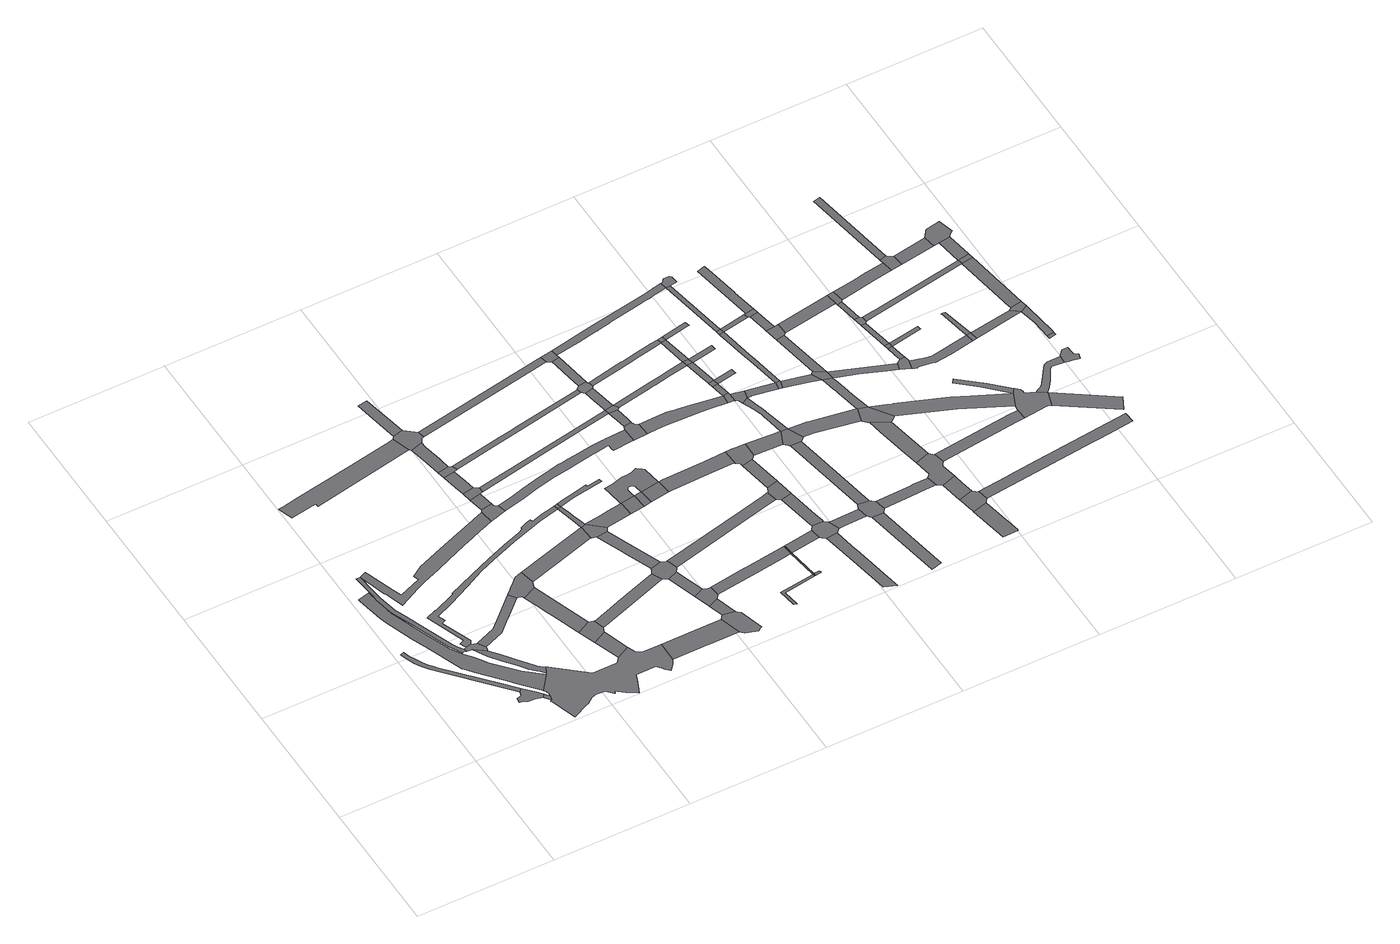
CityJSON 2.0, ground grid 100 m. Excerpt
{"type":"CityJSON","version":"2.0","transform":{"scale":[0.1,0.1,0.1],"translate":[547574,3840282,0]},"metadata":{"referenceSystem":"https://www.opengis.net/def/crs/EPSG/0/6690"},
"CityObjects":{
"road1":{"type":"Road","attributes":{"RoadStructureAttribute.sectionType":"1"},"geometry":[{"type":"MultiSurface","lod":"1","boundaries":[[[0,1,2,3,4,5,6,7,8,9,10,11,12,13,14,15,16,17,18,19,20,21,22,23,24]]]}]},
"road2":{"type":"Road","geometry":[{"type":"MultiSurface","lod":"1","boundaries":[[[25,26,27,28,29,30,31,32,33,34,35,36,37,38,39,40,41,42,43,44,45,46,47,48]]]}]},
"road3":{"type":"Road","geometry":[{"type":"MultiSurface","lod":"1","boundaries":[[[49,24,23,50,51,52,53,54,55,56,57,58,59,60]]]}]},
"road4":{"type":"Road","attributes":{"function":"3","RoadStructureAttribute.sectionType":"1"},"geometry":[{"type":"MultiSurface","lod":"1","boundaries":[[[61,62,63,64,65,66,67,68,69,70,71,72,73,74,75,76,77,78,79,80,81,82,83,84,85,86,87,88,89,90,91,92,27]]]}]},
"road5":{"type":"Road","geometry":[{"type":"MultiSurface","lod":"1","boundaries":[[[93,94,95,38,37,96,97,98,99,100,101,102]]]}]},
"road6":{"type":"Road","geometry":[{"type":"MultiSurface","lod":"1","boundaries":[[[60,59,103,104]]]}]},
"road7":{"type":"Road","attributes":{"RoadStructureAttribute.sectionType":"1"},"geometry":[{"type":"MultiSurface","lod":"1","boundaries":[[[97,105,106,107,108,109,110,111,112,113,114,115,116,117,118,119,120,121,98]]]}]},
"road8":{"type":"Road","attributes":{"RoadStructureAttribute.sectionType":"1"},"geometry":[{"type":"MultiSurface","lod":"1","boundaries":[[[122,123,124,125,102,101,126,127,128,129]]]}]},
"road9":{"type":"Road","attributes":{"RoadStructureAttribute.sectionType":"1"},"geometry":[{"type":"MultiSurface","lod":"1","boundaries":[[[130,131,132,133,134,135,136,137,138,139,140,48,141,142,143,144,145,146,147,148,149,150,151,152,153,154,155]]]}]},
"road10":{"type":"Road","geometry":[{"type":"MultiSurface","lod":"1","boundaries":[[[156,157,158,159,160,161,115,114,162,80,79,163,164,165,166,104,103,167,168,169,170,171,172,173,174,175,176,177,178,179,180,181,182,183,184,185,186,187,188,189,190,191,192,193,194,195,196,197,198,199,200,201,202]]]}]},
"road11":{"type":"Road","attributes":{"RoadStructureAttribute.sectionType":"1"},"geometry":[{"type":"MultiSurface","lod":"1","boundaries":[[[203,204,205,206,207,208,209,210,211,212,213,214,215]]]}]},
"road12":{"type":"Road","attributes":{"RoadStructureAttribute.sectionType":"1"},"geometry":[{"type":"MultiSurface","lod":"1","boundaries":[[[216,217,218,219,220,221,222,223,224,225,226,227,228,229,230,231,232,233,234,235,236,237,238,95,94,239,240,241,242,243,244,245,246,247,248,249,250,251]]]}]},
"road13":{"type":"Road","geometry":[{"type":"MultiSurface","lod":"1","boundaries":[[[252,253,254,255,256,257,258,259,122,129,260,261,262,263,264,265,266,267]]]}]},
"road14":{"type":"Road","attributes":{"RoadStructureAttribute.sectionType":"1"},"geometry":[{"type":"MultiSurface","lod":"1","boundaries":[[[264,263,268,269,270,271,272,273,274,275]]]}]},
"road15":{"type":"Road","geometry":[{"type":"MultiSurface","lod":"1","boundaries":[[[276,277,275,274,278,279,280,281,282]]]}]},
"road16":{"type":"Road","attributes":{"RoadStructureAttribute.sectionType":"1"},"geometry":[{"type":"MultiSurface","lod":"1","boundaries":[[[279,278,202,201]]]}]},
"road17":{"type":"Road","attributes":{"RoadStructureAttribute.sectionType":"1"},"geometry":[{"type":"MultiSurface","lod":"1","boundaries":[[[283,284,285,286,252,267,287,288]]]}]},
"road18":{"type":"Road","geometry":[{"type":"MultiSurface","lod":"1","boundaries":[[[289,290,291,130,155,292,293,294,295]]]}]},
"road19":{"type":"Road","attributes":{"RoadStructureAttribute.sectionType":"1"},"geometry":[{"type":"MultiSurface","lod":"1","boundaries":[[[296,297,298,291,290]]]}]},
"road20":{"type":"Road","geometry":[{"type":"MultiSurface","lod":"1","boundaries":[[[299,300,298,297,301,302,303]]]}]},
"road21":{"type":"Road","attributes":{"RoadStructureAttribute.sectionType":"1"},"geometry":[{"type":"MultiSurface","lod":"1","boundaries":[[[304,305,306,307,282,281,308,309,310,311,312]]]}]},
"road22":{"type":"Road","attributes":{"RoadStructureAttribute.sectionType":"1"},"geometry":[{"type":"MultiSurface","lod":"1","boundaries":[[[313,314,315,316,300,299]]]}]},
"road23":{"type":"Road","geometry":[{"type":"MultiSurface","lod":"1","boundaries":[[[317,318,315,314,319,320]]]}]},
"road24":{"type":"Road","attributes":{"RoadStructureAttribute.sectionType":"1"},"geometry":[{"type":"MultiSurface","lod":"1","boundaries":[[[321,322,323,324,325,326,318,317]]]}]},
"road25":{"type":"Road","geometry":[{"type":"MultiSurface","lod":"1","boundaries":[[[327,328,329,203,215,325,324,330,331,332]]]}]},
"road26":{"type":"Road","attributes":{"RoadStructureAttribute.sectionType":"1"},"geometry":[{"type":"MultiSurface","lod":"1","boundaries":[[[333,334,335,328,327]]]}]},
"road27":{"type":"Road","geometry":[{"type":"MultiSurface","lod":"1","boundaries":[[[336,337,197,196,338,339,340,341]]]}]},
"road28":{"type":"Road","attributes":{"RoadStructureAttribute.sectionType":"6"},"geometry":[{"type":"MultiSurface","lod":"1","boundaries":[[[342,343,344,345,346,347,251,348,283]]]}]},
"road29":{"type":"Road","geometry":[{"type":"MultiSurface","lod":"1","boundaries":[[[349,216,251,347]]]}]},
"road30":{"type":"Road","geometry":[{"type":"MultiSurface","lod":"1","boundaries":[[[283,288,350,351,352,353,354,342]]]}]},
"road31":{"type":"Road","attributes":{"RoadStructureAttribute.sectionType":"1"},"geometry":[{"type":"MultiSurface","lod":"1","boundaries":[[[355,352,351,356,357,358,359,360]]]}]},
"road32":{"type":"Road","geometry":[{"type":"MultiSurface","lod":"1","boundaries":[[[361,362,360,359,363,304,312,364,365,366,367,368,369]]]}]},
"road33":{"type":"Road","geometry":[{"type":"MultiSurface","lod":"1","boundaries":[[[370,371,341,340,372,373,374,375,376,377,378]]]}]},
"road34":{"type":"Road","attributes":{"RoadStructureAttribute.sectionType":"1"},"geometry":[{"type":"MultiSurface","lod":"1","boundaries":[[[366,365,379,380,381,382]]]}]},
"road35":{"type":"Road","attributes":{"RoadStructureAttribute.sectionType":"1"},"geometry":[{"type":"MultiSurface","lod":"1","boundaries":[[[383,384,370,378]]]}]},
"road36":{"type":"Road","geometry":[{"type":"MultiSurface","lod":"1","boundaries":[[[385,382,381,384,383,386,387]]]}]},
"road37":{"type":"Road","attributes":{"RoadStructureAttribute.sectionType":"1"},"geometry":[{"type":"MultiSurface","lod":"1","boundaries":[[[388,389,390,391,342,354,392]]]}]},
"road38":{"type":"Road","attributes":{"RoadStructureAttribute.sectionType":"1"},"geometry":[{"type":"MultiSurface","lod":"1","boundaries":[[[393,394,395,396,397,398,399,400,349,347]]]}]},
"road39":{"type":"Road","attributes":{"RoadStructureAttribute.sectionType":"1"},"geometry":[{"type":"MultiSurface","lod":"1","boundaries":[[[401,402,403,404,405,406,407,408,409,410,411,412,413,414,415,295,294,416,417,418,419,420,421,422,423,424,425,426,427,428,429,430,431,432,433]]]}]},
"road40":{"type":"Road","attributes":{"RoadStructureAttribute.sectionType":"1"},"geometry":[{"type":"MultiSurface","lod":"1","boundaries":[[[434,435,436,303,302,437,438,439]]]}]},
"road41":{"type":"Road","attributes":{"RoadStructureAttribute.sectionType":"1"},"geometry":[{"type":"MultiSurface","lod":"1","boundaries":[[[440,441,442,443,444,445,320,319,446,447,448,449,450,451]]]}]},
"road42":{"type":"Road","geometry":[{"type":"MultiSurface","lod":"1","boundaries":[[[452,388,392,453]]]}]},
"road43":{"type":"Road","attributes":{"RoadStructureAttribute.sectionType":"1"},"geometry":[{"type":"MultiSurface","lod":"1","boundaries":[[[454,455,332,331,456,457]]]}]},
"road44":{"type":"Road","attributes":{"RoadStructureAttribute.sectionType":"1"},"geometry":[{"type":"MultiSurface","lod":"1","boundaries":[[[458,459,460,452,453,461]]]}]},
"road45":{"type":"Road","attributes":{"RoadStructureAttribute.sectionType":"1"},"geometry":[{"type":"MultiSurface","lod":"1","boundaries":[[[462,463,464,465,387,386,466,467,468,469]]]}]},
"road46":{"type":"Road","attributes":{"RoadStructureAttribute.sectionType":"1"},"geometry":[{"type":"MultiSurface","lod":"1","boundaries":[[[470,471,472,473,474,475,476,477,478,479,480,481,482,388,452,483,484,485,486,487,488,489,490,491,492,493,494,495,458,496]]]}]},
"road47":{"type":"Road","geometry":[{"type":"MultiSurface","lod":"1","boundaries":[[[496,458,461,497,498]]]}]},
"road48":{"type":"Road","attributes":{"RoadStructureAttribute.sectionType":"1"},"geometry":[{"type":"MultiSurface","lod":"1","boundaries":[[[499,500,501,502,503,504,505,506,507]]]}]},
"road49":{"type":"Road","attributes":{"RoadStructureAttribute.sectionType":"1"},"geometry":[{"type":"MultiSurface","lod":"1","boundaries":[[[508,509,510,511,512,369,368,513,514,515,516]]]}]},
"road50":{"type":"Road","attributes":{"RoadStructureAttribute.sectionType":"1"},"geometry":[{"type":"MultiSurface","lod":"1","boundaries":[[[517,499,507,518]]]}]},
"road51":{"type":"Road","attributes":{"RoadStructureAttribute.sectionType":"1"},"geometry":[{"type":"MultiSurface","lod":"1","boundaries":[[[519,469,499,517]]]}]},
"road52":{"type":"Road","geometry":[{"type":"MultiSurface","lod":"1","boundaries":[[[520,521,522,523,517,518]]]}]},
"road53":{"type":"Road","geometry":[{"type":"MultiSurface","lod":"1","boundaries":[[[524,462,469,519]]]}]},
"road54":{"type":"Road","geometry":[{"type":"MultiSurface","lod":"1","boundaries":[[[525,526,527,528,529,530,531,401,433,532,533,534,535]]]}]},
"road55":{"type":"Road","attributes":{"RoadStructureAttribute.sectionType":"1"},"geometry":[{"type":"MultiSurface","lod":"1","boundaries":[[[536,537,538,498,497,539,540,541,542]]]}]},
"road56":{"type":"Road","attributes":{"RoadStructureAttribute.sectionType":"1"},"geometry":[{"type":"MultiSurface","lod":"1","boundaries":[[[439,543,544,529,528,545,546]]]}]},
"road57":{"type":"Road","attributes":{"RoadStructureAttribute.sectionType":"1"},"geometry":[{"type":"MultiSurface","lod":"1","boundaries":[[[547,524,519,548]]]}]},
"road58":{"type":"Road","geometry":[{"type":"MultiSurface","lod":"1","boundaries":[[[549,434,439,546,550,551,552]]]}]},
"road59":{"type":"Road","attributes":{"RoadStructureAttribute.sectionType":"1"},"geometry":[{"type":"MultiSurface","lod":"1","boundaries":[[[553,554,555,556,557,558,434,549]]]}]},
"road60":{"type":"Road","geometry":[{"type":"MultiSurface","lod":"1","boundaries":[[[559,560,561,562,563,440,451,564,556,555,565,566,567,568]]]}]},
"road61":{"type":"Road","attributes":{"RoadStructureAttribute.sectionType":"1"},"geometry":[{"type":"MultiSurface","lod":"1","boundaries":[[[569,570,571,572,573,561,560]]]}]},
"road62":{"type":"Road","geometry":[{"type":"MultiSurface","lod":"1","boundaries":[[[574,454,457,570,569,575]]]}]},
"road63":{"type":"Road","attributes":{"RoadStructureAttribute.sectionType":"1"},"geometry":[{"type":"MultiSurface","lod":"1","boundaries":[[[576,577,578,579,580,581,582,583]]]}]},
"road64":{"type":"Road","geometry":[{"type":"MultiSurface","lod":"1","boundaries":[[[584,585,586,547,548,587,580,579,588,589,590,591]]]}]},
"road65":{"type":"Road","attributes":{"RoadStructureAttribute.sectionType":"1"},"geometry":[{"type":"MultiSurface","lod":"1","boundaries":[[[592,593,594,595,596,597,598,599,584,591]]]}]},
"road66":{"type":"Road","geometry":[{"type":"MultiSurface","lod":"1","boundaries":[[[600,601,602,508,516,597,596]]]}]},
"road67":{"type":"Road","attributes":{"RoadStructureAttribute.sectionType":"1"},"geometry":[{"type":"MultiSurface","lod":"1","boundaries":[[[603,604,601,600]]]}]},
"road68":{"type":"Road","geometry":[{"type":"MultiSurface","lod":"1","boundaries":[[[605,606,536,542,607,608,604,603,609,610,611,612]]]}]},
"road69":{"type":"Road","attributes":{"RoadStructureAttribute.sectionType":"1"},"geometry":[{"type":"MultiSurface","lod":"1","boundaries":[[[613,614,615,616,617,618,619,620,621,535,534,622,623,624,625,626,627,628,629,630,631,632]]]}]},
"road70":{"type":"Road","attributes":{"RoadStructureAttribute.sectionType":"1"},"geometry":[{"type":"MultiSurface","lod":"1","boundaries":[[[633,634,635,636,637,638,639,549,552,640,641,642,643,644,645,646,647]]]}]},
"road71":{"type":"Road","attributes":{"RoadStructureAttribute.sectionType":"1"},"geometry":[{"type":"MultiSurface","lod":"1","boundaries":[[[648,649,650,651,590,589,652,653,654]]]}]},
"road72":{"type":"Road","attributes":{"RoadStructureAttribute.sectionType":"1"},"geometry":[{"type":"MultiSurface","lod":"1","boundaries":[[[655,656,657,658,659,660,661,568,567,662,663,664,665,666,667,668]]]}]},
"road73":{"type":"Road","attributes":{"RoadStructureAttribute.sectionType":"1"},"geometry":[{"type":"MultiSurface","lod":"1","boundaries":[[[669,670,671,672]]]}]},
"road74":{"type":"Road","attributes":{"RoadStructureAttribute.sectionType":"1"},"geometry":[{"type":"MultiSurface","lod":"1","boundaries":[[[673,674,612,611,675,676]]]}]},
"road75":{"type":"Road","geometry":[{"type":"MultiSurface","lod":"1","boundaries":[[[677,678,648,654,679,669,672,680,681,682,683]]]}]},
"road76":{"type":"Road","attributes":{"RoadStructureAttribute.sectionType":"1"},"geometry":[{"type":"MultiSurface","lod":"1","boundaries":[[[684,685,686,687,688,677,683]]]}]},
"road77":{"type":"Road","attributes":{"RoadStructureAttribute.sectionType":"1"},"geometry":[{"type":"MultiSurface","lod":"1","boundaries":[[[689,690,691,692,693,694,574,575,695,696,697,698,699,700,701,702,703,704,705,706,707,708,709,710]]]}]},
"road78":{"type":"Road","geometry":[{"type":"MultiSurface","lod":"1","boundaries":[[[711,632,631,712,713]]]}]},
"road79":{"type":"Road","attributes":{"RoadStructureAttribute.sectionType":"1"},"geometry":[{"type":"MultiSurface","lod":"1","boundaries":[[[714,715,632,711]]]}]},
"road80":{"type":"Road","geometry":[{"type":"MultiSurface","lod":"1","boundaries":[[[676,675,716,687,686,717,718,719]]]}]},
"road81":{"type":"Road","geometry":[{"type":"MultiSurface","lod":"1","boundaries":[[[720,721,715,714]]]}]},
"road82":{"type":"Road","attributes":{"RoadStructureAttribute.sectionType":"1"},"geometry":[{"type":"MultiSurface","lod":"1","boundaries":[[[722,723,724,647,725,726,721,720]]]}]},
"road83":{"type":"Road","geometry":[{"type":"MultiSurface","lod":"1","boundaries":[[[727,633,647,724]]]}]},
"road84":{"type":"Road","attributes":{"RoadStructureAttribute.sectionType":"1"},"geometry":[{"type":"MultiSurface","lod":"1","boundaries":[[[728,729,730,731,732,733,734,735,736,737,738,739,740,741,742,676,719]]]}]},
"road85":{"type":"Road","geometry":[{"type":"MultiSurface","lod":"1","boundaries":[[[713,712,743,744,736,735,745]]]}]},
"road86":{"type":"Road","attributes":{"RoadStructureAttribute.sectionType":"1"},"geometry":[{"type":"MultiSurface","lod":"1","boundaries":[[[746,747,668,633,727]]]}]},
"road87":{"type":"Road","geometry":[{"type":"MultiSurface","lod":"1","boundaries":[[[748,655,668,747]]]}]},
"road88":{"type":"Road","geometry":[{"type":"MultiSurface","lod":"1","boundaries":[[[749,750,751,720,714]]]}]},
"road89":{"type":"Road","geometry":[{"type":"MultiSurface","lod":"1","boundaries":[[[752,753,754,755,756,727,724]]]}]},
"road90":{"type":"Road","attributes":{"RoadStructureAttribute.sectionType":"1"},"geometry":[{"type":"MultiSurface","lod":"1","boundaries":[[[757,758,759,760,681,680,761,762,763,764]]]}]},
"road91":{"type":"Road","geometry":[{"type":"MultiSurface","lod":"1","boundaries":[[[765,766,767,768,748,747]]]}]},
"road92":{"type":"Road","attributes":{"RoadStructureAttribute.sectionType":"1"},"geometry":[{"type":"MultiSurface","lod":"1","boundaries":[[[769,745,735,770,771,772,773]]]}]},
"road93":{"type":"Road","attributes":{"RoadStructureAttribute.sectionType":"1"},"geometry":[{"type":"MultiSurface","lod":"1","boundaries":[[[774,775,776,777,778,779,780,719,718,781,782,783]]]}]},
"road94":{"type":"Road","geometry":[{"type":"MultiSurface","lod":"1","boundaries":[[[784,773,772,785,786]]]}]},
"road95":{"type":"Road","attributes":{"RoadStructureAttribute.sectionType":"1"},"geometry":[{"type":"MultiSurface","lod":"1","boundaries":[[[787,788,789,790,791,792,773,784]]]}]},
"road96":{"type":"Road","geometry":[{"type":"MultiSurface","lod":"1","boundaries":[[[793,794,790,789]]]}]},
"road97":{"type":"Road","attributes":{"RoadStructureAttribute.sectionType":"1"},"geometry":[{"type":"MultiSurface","lod":"1","boundaries":[[[795,796,797,798,799]]]}]},
"road98":{"type":"Road","attributes":{"RoadStructureAttribute.sectionType":"1"},"geometry":[{"type":"MultiSurface","lod":"1","boundaries":[[[800,801,794,793]]]}]},
"road99":{"type":"Road","attributes":{"RoadStructureAttribute.sectionType":"1"},"geometry":[{"type":"MultiSurface","lod":"1","boundaries":[[[786,785,802,803,804,805,806]]]}]},
"road100":{"type":"Road","geometry":[{"type":"MultiSurface","lod":"1","boundaries":[[[807,808,809,810,811,812,813,797,796,814,815,816]]]}]},
"road101":{"type":"Road","attributes":{"RoadStructureAttribute.sectionType":"1"},"geometry":[{"type":"MultiSurface","lod":"1","boundaries":[[[817,818,819,810,809]]]}]},
"road102":{"type":"Road","geometry":[{"type":"MultiSurface","lod":"1","boundaries":[[[820,821,822,823,824,825,826,757,764,827,819,818,828,829,830,831,832]]]}]},
"road103":{"type":"Road","geometry":[{"type":"MultiSurface","lod":"1","boundaries":[[[833,834,689,710,801,800,835,836,837,838]]]}]},
"road104":{"type":"Road","attributes":{"RoadStructureAttribute.sectionType":"1"},"geometry":[{"type":"MultiSurface","lod":"1","boundaries":[[[839,840,841,823,822,842,843]]]}]},
"road105":{"type":"Road","attributes":{"RoadStructureAttribute.sectionType":"1"},"geometry":[{"type":"MultiSurface","lod":"1","boundaries":[[[844,793,789,845]]]}]},
"road106":{"type":"Road","geometry":[{"type":"MultiSurface","lod":"1","boundaries":[[[783,782,846,847,839,843,848,849,850,851]]]}]},
"road107":{"type":"Road","attributes":{"RoadStructureAttribute.sectionType":"1"},"geometry":[{"type":"MultiSurface","lod":"1","boundaries":[[[805,852,853,854,855,856,783,851,857,858,859,860,861,862,863]]]}]},
"road108":{"type":"Road","geometry":[{"type":"MultiSurface","lod":"1","boundaries":[[[864,865,866,806,805,863,867]]]}]},
"road109":{"type":"Road","attributes":{"RoadStructureAttribute.sectionType":"1"},"geometry":[{"type":"MultiSurface","lod":"1","boundaries":[[[868,869,864,867]]]}]},
"road110":{"type":"Road","geometry":[{"type":"MultiSurface","lod":"1","boundaries":[[[870,871,872,873,874,875,869,868,876,877]]]}]},
"road111":{"type":"Road","attributes":{"RoadStructureAttribute.sectionType":"1"},"geometry":[{"type":"MultiSurface","lod":"1","boundaries":[[[878,879,880,881,882,883,873,872]]]}]},
"road112":{"type":"Road","geometry":[{"type":"MultiSurface","lod":"1","boundaries":[[[884,885,844,845,886,882,881]]]}]},
"road113":{"type":"Road","attributes":{"RoadStructureAttribute.sectionType":"1"},"geometry":[{"type":"MultiSurface","lod":"1","boundaries":[[[887,888,889,890,891,892,885,884]]]}]},
"road114":{"type":"Road","attributes":{"RoadStructureAttribute.sectionType":"1"},"geometry":[{"type":"MultiSurface","lod":"1","boundaries":[[[867,863,893,894,895,896,897]]]}]},
"road115":{"type":"Road","attributes":{"RoadStructureAttribute.sectionType":"1"},"geometry":[{"type":"MultiSurface","lod":"1","boundaries":[[[898,899,832,831,900,901]]]}]},
"road116":{"type":"Road","attributes":{"RoadStructureAttribute.sectionType":"1"},"geometry":[{"type":"MultiSurface","lod":"1","boundaries":[[[902,870,877,903]]]}]},
"road117":{"type":"Road","attributes":{"RoadStructureAttribute.sectionType":"1"},"geometry":[{"type":"MultiSurface","lod":"1","boundaries":[[[904,905,906,907,908,909,851,850,910,911,912]]]}]},
"road118":{"type":"Road","geometry":[{"type":"MultiSurface","lod":"1","boundaries":[[[913,914,915,916,917,918,919,897,896,920,921]]]}]},
"road119":{"type":"Road","attributes":{"RoadStructureAttribute.sectionType":"1"},"geometry":[{"type":"MultiSurface","lod":"1","boundaries":[[[922,923,924,925,916,915]]]}]},
"road120":{"type":"Road","geometry":[{"type":"MultiSurface","lod":"1","boundaries":[[[926,927,924,923]]]}]},
"road121":{"type":"Road","attributes":{"RoadStructureAttribute.sectionType":"1"},"geometry":[{"type":"MultiSurface","lod":"1","boundaries":[[[928,929,927,926]]]}]},
"road122":{"type":"Road","attributes":{"RoadStructureAttribute.sectionType":"1"},"geometry":[{"type":"MultiSurface","lod":"1","boundaries":[[[930,931,932,933,934,935,816,815,936,937,938,939]]]}]},
"road123":{"type":"Road","geometry":[{"type":"MultiSurface","lod":"1","boundaries":[[[940,941,942,929,928,943,944,945]]]}]},
"road124":{"type":"Road","attributes":{"RoadStructureAttribute.sectionType":"1"},"geometry":[{"type":"MultiSurface","lod":"1","boundaries":[[[946,947,948,949,941,940]]]}]},
"road125":{"type":"Road","geometry":[{"type":"MultiSurface","lod":"1","boundaries":[[[950,902,903,948,947,951,952]]]}]},
"road126":{"type":"Road","geometry":[{"type":"MultiSurface","lod":"1","boundaries":[[[953,954,955,926,923]]]}]},
"road127":{"type":"Road","attributes":{"RoadStructureAttribute.sectionType":"1"},"geometry":[{"type":"MultiSurface","lod":"1","boundaries":[[[956,957,958,959,960,912,961]]]}]},
"road128":{"type":"Road","attributes":{"RoadStructureAttribute.sectionType":"1"},"geometry":[{"type":"MultiSurface","lod":"1","boundaries":[[[962,963,964,965,921,920,966,967,968,969,970,971,972]]]}]},
"road129":{"type":"Road","geometry":[{"type":"MultiSurface","lod":"1","boundaries":[[[973,974,975,976,961,912,911,977,898,901,978,979,980,981,982]]]}]},
"road130":{"type":"Road","attributes":{"RoadStructureAttribute.sectionType":"1"},"geometry":[{"type":"MultiSurface","lod":"1","boundaries":[[[983,984,985,986,987,950,952,988,989]]]}]},
"road131":{"type":"Road","geometry":[{"type":"MultiSurface","lod":"1","boundaries":[[[990,962,972,991,992]]]}]},
"road132":{"type":"Road","attributes":{"RoadStructureAttribute.sectionType":"1"},"geometry":[{"type":"MultiSurface","lod":"1","boundaries":[[[993,994,995,996,962,990]]]}]},
"road133":{"type":"Road","attributes":{"RoadStructureAttribute.sectionType":"1"},"geometry":[{"type":"MultiSurface","lod":"1","boundaries":[[[997,998,999,945,944,1000,1001]]]}]},
"road134":{"type":"Road","attributes":{"RoadStructureAttribute.sectionType":"1"},"geometry":[{"type":"MultiSurface","lod":"1","boundaries":[[[1002,1003,1004,1005,1006,1007,1008,1009,1010,1011,1012,982,981,1013,1014,1015,1016,1017,1018,1019,1020]]]}]},
"road135":{"type":"Road","attributes":{"RoadStructureAttribute.sectionType":"1"},"geometry":[{"type":"MultiSurface","lod":"1","boundaries":[[[1021,981,980,1022,1023]]]}]},
"road136":{"type":"Road","geometry":[{"type":"MultiSurface","lod":"1","boundaries":[[[1024,1025,1026,983,989,1027,1028]]]}]},
"road137":{"type":"Road","attributes":{"RoadStructureAttribute.sectionType":"1"},"geometry":[{"type":"MultiSurface","lod":"1","boundaries":[[[1029,1030,1031,1032,1033,1034,1035,1036,1026,1025]]]}]},
"road138":{"type":"Road","attributes":{"RoadStructureAttribute.sectionType":"1"},"geometry":[{"type":"MultiSurface","lod":"1","boundaries":[[[1037,992,991,1038,1039]]]}]},
"road139":{"type":"Road","attributes":{"RoadStructureAttribute.sectionType":"1"},"geometry":[{"type":"MultiSurface","lod":"1","boundaries":[[[1040,1028,1027,1041]]]}]},
"road140":{"type":"Road","geometry":[{"type":"MultiSurface","lod":"1","boundaries":[[[1042,1043,1044,1045,1002,1020,1046,1047,1048,1049,1050,1051,1052]]]}]},
"road141":{"type":"Road","geometry":[{"type":"MultiSurface","lod":"1","boundaries":[[[1053,1054,1055,1056]]]}]},
"road142":{"type":"Road","geometry":[{"type":"MultiSurface","lod":"1","boundaries":[[[1057,1058,1059,1037,1039,1060]]]}]},
"road143":{"type":"Road","attributes":{"RoadStructureAttribute.sectionType":"1"},"geometry":[{"type":"MultiSurface","lod":"1","boundaries":[[[1061,1062,1063,1064,1065,1066,1060,1039,1067,1068,1054,1053]]]}]},
"road144":{"type":"Road","attributes":{"RoadStructureAttribute.sectionType":"1"},"geometry":[{"type":"MultiSurface","lod":"1","boundaries":[[[1069,1001,1070,1071,1072,1058,1057]]]}]},
"road145":{"type":"Road","geometry":[{"type":"MultiSurface","lod":"1","boundaries":[[[1073,997,1001,1069]]]}]},
"road146":{"type":"Road","attributes":{"RoadStructureAttribute.sectionType":"1"},"geometry":[{"type":"MultiSurface","lod":"1","boundaries":[[[1074,1075,997,1073]]]}]},
"road147":{"type":"Road","geometry":[{"type":"MultiSurface","lod":"1","boundaries":[[[1076,1077,1078,1040,1041,1075,1074,1079,1080,1081,1082]]]}]}
},
"vertices":[
[452,544,0],[416,585,0],[261,762,0],[198,833,0],[184,850,0],[181,854,0],[156,888,0],[131,926,0],[110,966,0],[100,987,0],[93,1004,0],[86,1024,0],[76,1056,0],[48,1049,0],[71,978,0],[87,940,0],[113,895,0],[148,843,0],[156,834,0],[168,821,0],[174,814,0],[184,802,0],[456,493,0],[546,390,0],[566,415,0],
[134,1770,0],[154,1578,0],[154,1546,0],[178,1416,0],[182,1398,0],[190,1378,0],[240,1252,0],[242,1246,0],[351,956,0],[400,869,0],[405,871,0],[413,874,0],[428,867,0],[423,891,0],[397,930,0],[379,966,0],[343,1062,0],[270,1258,0],[269,1262,0],[217,1390,0],[211,1404,0],[183,1550,0],[176,1629,0],[164,1768,0],
[635,337,0],[543,372,0],[538,357,0],[523,351,0],[503,346,0],[497,312,0],[509,309,0],[551,292,0],[600,286,0],[636,278,0],[650,273,0],[669,297,0],
[141,1623,0],[55,1602,0],[58,1586,0],[92,1391,0],[107,1344,0],[154,1211,0],[165,1181,0],[181,1137,0],[229,1009,0],[306,804,0],[328,746,0],[348,723,0],[381,683,0],[500,542,0],[527,510,0],[570,458,0],[657,355,0],[659,354,0],[680,327,0],[767,441,0],[714,486,0],[680,515,0],[641,547,0],[500,712,0],[471,756,0],[431,815,0],[399,854,0],[344,947,0],[245,1204,0],[231,1242,0],[184,1376,0],[179,1390,0],
[484,907,0],[483,908,0],[447,900,0],[460,863,0],[468,862,0],[548,804,0],[549,805,0],[556,830,0],[558,840,0],[521,894,0],
[687,230,0],[698,264,0],
[523,764,0],[588,677,0],[651,598,0],[669,572,0],[697,533,0],[723,507,0],[733,497,0],[742,489,0],[757,474,0],[776,452,0],[798,498,0],[767,521,0],[755,536,0],[708,596,0],[706,599,0],[640,683,0],[596,747,0],
[903,1170,0],[775,1051,0],[672,955,0],[528,897,0],[703,899,0],[794,984,0],[795,985,0],[937,1118,0],
[1117,1881,0],[772,1749,0],[547,1662,0],[464,1607,0],[472,1583,0],[477,1568,0],[314,1504,0],[310,1514,0],[286,1569,0],[219,1771,0],[213,1791,0],[175,1730,0],[198,1655,0],[219,1585,0],[227,1565,0],[234,1548,0],[275,1421,0],[429,1500,0],[485,1523,0],[562,1555,0],[570,1557,0],[881,1685,0],[957,1715,0],[1034,1745,0],[1051,1751,0],[1131,1780,0],
[1235,333,0],[1211,305,0],[1034,305,0],[1011,324,0],[827,476,0],[809,491,0],[774,450,0],[685,321,0],[693,309,0],[696,301,0],[699,290,0],[676,221,0],[680,216,0],[743,23,0],[777,40,0],[824,62,0],[861,80,0],[869,84,0],[871,81,0],[917,117,0],[953,131,0],[1019,127,0],[1026,121,0],[1065,79,0],[1067,77,0],[1068,80,0],[1075,98,0],[1092,84,0],[1132,52,0],[1162,33,0],[1202,4,0],[1249,116,0],[1260,149,0],[1262,154,0],[1408,155,0],[1434,124,0],[1452,103,0],[1476,75,0],[1514,123,0],[1520,132,0],[1535,156,0],[1534,307,0],[1399,307,0],[1357,337,0],[1351,354,0],[1338,390,0],[1243,342,0],
[944,2717,0],[890,2707,0],[580,2650,0],[167,2574,0],[44,2551,0],[12,2545,0],[6,2544,0],[45,2439,0],[58,2440,0],[168,2460,0],[236,2472,0],[241,2444,0],[985,2588,0],
[1546,1701,0],[1525,1696,0],[1445,1678,0],[1360,1652,0],[1353,1671,0],[1318,1659,0],[1268,1638,0],[1268,1626,0],[1233,1608,0],[1101,1562,0],[1049,1541,0],[952,1503,0],[798,1439,0],[690,1393,0],[602,1354,0],[603,1347,0],[434,1275,0],[433,1278,0],[356,1246,0],[394,1145,0],[462,961,0],[427,945,0],[440,912,0],[498,936,0],[415,1159,0],[443,1171,0],[440,1178,0],[424,1223,0],[552,1279,0],[712,1356,0],[858,1431,0],[982,1482,0],[1169,1551,0],[1400,1631,0],[1535,1663,0],[1552,1667,0],
[1075,1297,0],[1020,1278,0],[1019,1277,0],[987,1247,0],[972,1233,0],[944,1208,0],[938,1202,0],[927,1192,0],[948,1115,0],[969,1111,0],[975,1110,0],[981,1093,0],[1080,1144,0],[1082,1151,0],[1094,1184,0],[1096,1190,0],
[1017,991,0],[1042,917,0],[1058,871,0],[1088,782,0],[1101,745,0],[1127,671,0],[1131,658,0],[1230,708,0],
[1267,695,0],[1236,706,0],[1176,532,0],[1273,582,0],[1276,590,0],[1287,618,0],[1268,694,0],
[1604,1454,0],[1375,1386,0],[1249,1349,0],[1089,1302,0],[1294,1249,0],[1610,1341,0],
[1216,1890,0],[1211,1916,0],[1128,1900,0],[1180,1796,0],[1219,1810,0],[1254,1821,0],[1238,1878,0],
[1191,2017,0],[1189,2027,0],[1107,2010,0],
[1176,2095,0],[1094,2080,0],[1209,2035,0],[1212,2036,0],[1209,2075,0],
[1792,876,0],[1740,859,0],[1484,770,0],[1442,756,0],[1291,619,0],[1468,680,0],[1766,783,0],[1821,802,0],[1823,803,0],
[1162,2174,0],[1143,2276,0],[1060,2261,0],[1080,2158,0],
[1132,2335,0],[1049,2320,0],[1169,2287,0],[1156,2327,0],
[1119,2411,0],[1117,2422,0],[1093,2561,0],[1087,2600,0],[1001,2577,0],[1028,2432,0],
[1036,2757,0],[962,2739,0],[949,2723,0],[1109,2637,0],[1124,2640,0],[1114,2693,0],
[969,3097,0],[899,3084,0],[926,2937,0],
[1870,307,0],[1868,307,0],[1806,156,0],[1807,156,0],[2020,156,0],[1974,307,0],
[1637,1465,0],[1616,1541,0],[1613,1550,0],[1596,1618,0],[1586,1653,0],[1580,1674,0],[1585,1533,0],
[1574,1708,0],
[1619,1339,0],[1646,1331,0],[1728,1339,0],[1744,1365,0],[1748,1371,0],
[1803,1152,0],[1650,1320,0],[1725,1134,0],[1729,1123,0],[1811,918,0],[1890,940,0],
[1924,922,0],[1916,926,0],[1800,894,0],[1837,796,0],[1862,783,0],[1936,814,0],[1950,837,0],[1956,848,0],[1931,924,0],
[2000,339,0],[1986,321,0],[2049,129,0],[2134,102,0],[2152,115,0],[2166,124,0],[2117,299,0],[2098,316,0],[2089,324,0],
[1902,653,0],[1902,652,0],[1929,568,0],[2003,601,0],
[2042,476,0],[1968,442,0],
[2039,586,0],[2065,508,0],[2057,588,0],
[1926,1509,0],[1829,1494,0],[1763,1484,0],[1639,1466,0],[1937,1400,0],
[1596,1679,0],[1686,1702,0],[1916,1740,0],[1912,1762,0],[1814,1749,0],[1812,1762,0],[1707,1738,0],[1632,1722,0],
[2268,2061,0],[2211,2058,0],[2119,2052,0],[2108,2051,0],[2106,2051,0],[2019,2043,0],[1916,2027,0],[1827,2016,0],[1776,2009,0],[1749,2006,0],[1689,1993,0],[1634,1980,0],[1597,1972,0],[1457,1935,0],[1355,1907,0],[1423,1860,0],[1511,1885,0],[1515,1886,0],[1598,1904,0],[1650,1917,0],[1675,1922,0],[1712,1928,0],[1816,1945,0],[1823,1946,0],[1840,1949,0],[2004,1978,0],[2007,1978,0],[2109,1992,0],[2111,1981,0],[2115,1956,0],[2117,1939,0],[2252,1951,0],[2273,1952,0],
[2246,2270,0],[2159,2254,0],[1718,2171,0],[1726,2136,0],[2029,2195,0],[2252,2238,0],
[2179,2517,0],[1701,2428,0],[1631,2415,0],[1521,2395,0],[1510,2393,0],[1336,2361,0],[1434,2338,0],[1518,2354,0],[1521,2354,0],[1648,2379,0],[1700,2388,0],[2190,2482,0],
[2032,1525,0],[2043,1416,0],
[2121,2880,0],[2101,2876,0],[1621,2732,0],[2130,2827,0],
[2089,1535,0],[2058,1530,0],[2037,1526,0],[2101,1425,0],
[2640,669,0],[2575,660,0],[2332,626,0],[2328,626,0],[2339,546,0],[2576,580,0],[2632,588,0],[2648,591,0],
[2208,1696,0],[2193,1708,0],[2162,1731,0],[2122,1714,0],[2080,1709,0],[2077,1709,0],[2048,1709,0],[1978,1689,0],[1966,1686,0],[1946,1683,0],[1904,1677,0],[1912,1613,0],[1925,1518,0],[2027,1558,0],[2023,1582,0],[2023,1589,0],[2024,1596,0],[2028,1602,0],[2031,1605,0],[2033,1608,0],[2041,1612,0],[2052,1613,0],[2060,1612,0],[2067,1609,0],[2075,1603,0],[2080,1594,0],[2227,1559,0],
[2240,1446,0],[2228,1554,0],
[2680,363,0],[2575,347,0],[2423,325,0],[2440,193,0],[2462,185,0],[2462,191,0],[2446,308,0],[2578,327,0],[2682,343,0],
[2784,1130,0],[2781,1130,0],[2779,1129,0],[2747,1121,0],[2571,1077,0],[2571,997,0],[2794,1050,0],[2796,1051,0],[2799,1052,0],
[2688,365,0],[2690,344,0],
[2656,592,0],
[2734,351,0],[2735,351,0],[2733,360,0],[2730,368,0],
[2648,670,0],
[2344,2079,0],[2341,2082,0],[2340,2086,0],[2338,2098,0],[2281,2088,0],[2275,2076,0],[2271,2068,0],[2326,1955,0],[2336,1956,0],[2373,1958,0],[2368,2057,0],
[2729,1575,0],[2566,1567,0],[2266,1560,0],[2266,1450,0],[2567,1457,0],[2729,1462,0],[2733,1458,0],
[2252,2235,0],[2273,2128,0],[2332,2135,0],[2317,2234,0],
[2864,701,0],[2876,624,0],
[2311,2284,0],[2329,2244,0],[2331,2246,0],[2334,2249,0],
[2304,2320,0],[2289,2391,0],[2272,2478,0],[2212,2463,0],[2227,2379,0],[2242,2292,0],
[2266,2531,0],[2263,2549,0],[2204,2540,0],[2192,2530,0],[2185,2523,0],[2195,2482,0],[2280,2491,0],[2282,2496,0],[2284,2498,0],[2272,2532,0],
[2221,2819,0],[2164,2810,0],[2171,2765,0],[2180,2702,0],[2190,2632,0],
[2208,2896,0],[2217,2843,0],
[3095,35,0],[3026,417,0],[3026,418,0],[2993,603,0],[2913,595,0],[2948,404,0],[3013,45,0],[3099,11,0],
[2886,736,0],[2881,728,0],[2871,712,0],[2889,614,0],[3010,617,0],[3026,631,0],[2992,716,0],[2968,736,0],
[2967,743,0],[2957,794,0],[2957,796,0],[2954,813,0],[2912,1052,0],[2832,1031,0],[2875,799,0],[2878,783,0],
[2888,1188,0],[2808,1167,0],[2791,1132,0],
[2844,1432,0],[2765,1412,0],
[2810,1576,0],[2776,1578,0],[2738,1455,0],[2761,1437,0],[2861,1450,0],[2867,1456,0],[2870,1460,0],[2874,1572,0],
[2782,2036,0],[2721,2045,0],[2676,2052,0],[2653,2054,0],[2636,2054,0],[2606,2059,0],[2571,2064,0],[2549,2064,0],[2536,2063,0],[2389,1960,0],[2447,1961,0],[2514,1963,0],[2562,1964,0],[2648,1961,0],[2682,1960,0],[2775,1956,0],[2776,1956,0],[2839,1954,0],[2957,1943,0],[2961,2008,0],
[2887,2397,0],[2745,2369,0],[2714,2363,0],[2611,2343,0],[2371,2297,0],[2324,2287,0],[2319,2285,0],[2561,2294,0],[2622,2305,0],[2643,2309,0],[2686,2317,0],[2702,2320,0],[2751,2330,0],[2753,2330,0],[2895,2357,0],
[3214,719,0],[3213,718,0],[3027,711,0],[3000,710,0],[3062,633,0],[3223,640,0],[3229,641,0],
[2843,2646,0],[2791,2636,0],[2637,2607,0],[2602,2600,0],[2556,2591,0],[2544,2589,0],[2512,2582,0],[2530,2546,0],[2554,2551,0],[2596,2559,0],[2622,2564,0],[2636,2567,0],[2779,2595,0],[2850,2609,0],
[3255,611,0],[3361,25,0],[3439,46,0],[3338,610,0],
[3109,1559,0],[3105,1559,0],[3079,1450,0],[3126,1558,0],
[3231,754,0],[3230,752,0],[3231,638,0],[3362,642,0],[3346,723,0],[3321,741,0],[3311,748,0],
[3310,753,0],[3262,1031,0],[3195,1416,0],[3115,1416,0],[3116,1409,0],
[3106,3064,0],[3049,3054,0],[3044,3053,0],[3043,3053,0],[2959,3035,0],[2552,2960,0],[2222,2844,0],[2387,2874,0],[2388,2874,0],[2395,2876,0],[2488,2893,0],[2538,2902,0],[2550,2904,0],[2552,2905,0],[2648,2923,0],[2649,2924,0],[2891,2970,0],[2948,2982,0],[2987,2989,0],[2988,2989,0],[2989,2993,0],[3115,3015,0],
[3001,2015,0],[3004,1938,0],[3004,2001,0],
[2983,2118,0],[2942,2110,0],
[3107,1423,0],[3205,1424,0],[3225,1442,0],[3175,1555,0],
[2977,2158,0],[2934,2150,0],
[2972,2184,0],[2967,2208,0],[2938,2360,0],[2924,2204,0],[2928,2183,0],
[2927,2397,0],
[3173,1561,0],[3139,1710,0],[3129,1753,0],[3127,1762,0],[3119,1796,0],[3117,1802,0],[3116,1805,0],[3087,1919,0],[3039,1891,0],[3070,1813,0],[3079,1790,0],[3088,1767,0],[3091,1751,0],[3099,1709,0],[3100,1701,0],
[3005,1931,0],[3025,1928,0],[3099,1983,0],
[2927,2401,0],[2888,2619,0],
[2881,2653,0],
[3130,2144,0],[3127,2164,0],[3124,2184,0],
[2941,2360,0],[3122,2394,0],[3120,2412,0],[3117,2429,0],[2934,2398,0],
[3734,736,0],[3731,736,0],[3623,733,0],[3605,732,0],[3608,652,0],[3623,653,0],[3740,657,0],[3752,658,0],
[3078,2656,0],[3080,2656,0],[3075,2672,0],[3070,2689,0],
[3302,1945,0],[3115,1917,0],[3117,1922,0],[3300,1889,0],[3307,1944,0],
[3636,1490,0],[3513,1511,0],[3329,1543,0],[3309,1547,0],[3303,1547,0],[3302,1547,0],[3203,1553,0],[3301,1438,0],[3615,1381,0],[3646,1489,0],
[3339,1944,0],[3325,1884,0],[3339,1939,0],
[3295,2193,0],[3286,2243,0],[3241,2495,0],[3209,2487,0],[3254,2239,0],[3262,2192,0],
[3234,2528,0],[3204,2520,0],
[4006,60,0],[3948,362,0],[3842,333,0],[3896,48,0],[4008,52,0],
[3148,3017,0],[3115,3013,0],
[3368,1874,0],[3475,1848,0],[3571,1821,0],[3578,1819,0],[3540,1896,0],
[3952,473,0],[3938,485,0],[3922,499,0],[3817,470,0],[3819,458,0],[3834,376,0],[3840,347,0],[3955,372,0],[3971,396,0],[3957,474,0],
[3905,591,0],[3891,667,0],[3787,630,0],
[3872,893,0],[3870,893,0],[3844,921,0],[3738,886,0],[3755,796,0],[3761,764,0],[3751,754,0],[3765,647,0],[3875,751,0],[3869,782,0],[3879,797,0],[3892,815,0],[3876,894,0],
[3140,3092,0],[3122,3067,0],[3151,3018,0],[3202,3028,0],[3195,3080,0],[3183,3092,0],
[3655,1343,0],[3672,1240,0],[3711,1030,0],[3813,1082,0],[3776,1279,0],
[3433,2564,0],[3438,2532,0],
[3621,1376,0],[3646,1351,0],[3781,1283,0],[3815,1311,0],[3820,1315,0],[3712,1471,0],
[3579,1817,0],[3587,1777,0],[3601,1710,0],[3607,1684,0],[3611,1662,0],[3710,1481,0],[3709,1486,0],[3683,1614,0],[3666,1692,0],[3650,1777,0],[3644,1799,0],[3644,1801,0],
[3564,1913,0],[3556,1908,0],[3549,1902,0],[3637,1867,0],
[3563,2278,0],[3501,2267,0],
[3577,2383,0],[3576,2382,0],[3545,2377,0],[3482,2371,0],[3487,2341,0],[3495,2297,0],[3568,2284,0],[3580,2296,0],
[3544,2383,0],[3540,2402,0],[3540,2403,0],[3516,2538,0],[3454,2527,0],[3479,2391,0],
[3508,2578,0],[3447,2567,0],[3448,2529,0],
[3475,2761,0],[3475,2764,0],[3422,3051,0],[3421,3058,0],[3362,3039,0],[3446,2575,0],
[3673,1790,0],[3806,1749,0],[3977,1685,0],[4049,1655,0],[4064,1707,0],
[4526,971,0],[4462,963,0],[4471,884,0],[4533,891,0],
[3973,2448,0],[3987,2362,0],
[4566,1119,0],[4332,1229,0],[4213,1283,0],[3867,1414,0],[3866,1414,0],[3831,1427,0],[4200,1171,0],[4533,1011,0],[4576,1115,0],
[4141,1693,0],[4140,1699,0],[4133,1734,0],[4098,1730,0],[4096,1729,0],[4083,1720,0],[4066,1708,0],[4122,1624,0],[4141,1691,0],
[4124,1782,0],[4111,1854,0],[4078,1848,0],[4089,1781,0],
[4106,1886,0],[4072,1880,0],
[4066,2115,0],[4031,2112,0],
[5110,605,0],[4838,574,0],[4355,519,0],[4311,514,0],[4244,506,0],[4172,498,0],[4806,490,0],[4847,494,0],[4927,503,0],[5116,525,0],
[4055,2182,0],[4019,2180,0],[4025,2146,0],[4068,2118,0],[4077,2129,0],[4072,2169,0],
[4055,2185,0],[4024,2352,0],[3991,2344,0],[4001,2286,0],
[4022,2456,0],[4030,2359,0],[4037,2366,0],
[4345,1896,0],[4342,1911,0],[4339,1926,0],
[4573,1175,0],[4471,1273,0],[4309,1414,0],[4287,1386,0],[4423,1265,0],[4599,1152,0],
[4571,1706,0],[4568,1706,0],[4292,1656,0],[4239,1663,0],[4140,1617,0],[4160,1610,0],[4167,1617,0],[4260,1601,0],[4283,1596,0],[4400,1610,0],[4579,1642,0],
[4640,1084,0],[4638,1101,0],[4632,1123,0],[4606,1146,0],[4532,1007,0],[4702,911,0],[4722,906,0],[4736,901,0],[4770,1012,0],[4711,1051,0],
[4426,2522,0],[4291,2500,0],[4290,2500,0],[4179,2481,0],[4178,2481,0],[4312,2418,0],[4439,2438,0],
[4604,1711,0],[4612,1648,0],[4604,1709,0],
[4554,1948,0],[4539,1948,0],[4524,1948,0],[4525,1945,0],
[4853,2303,0],[4164,2184,0],[4159,2184,0],[4165,2144,0],[4859,2267,0],
[4996,1248,0],[4902,1247,0],[4871,1235,0],[4852,1207,0],[4795,1124,0],[4775,1099,0],[4763,1083,0],[4745,1071,0],[4723,1060,0],[4715,1054,0],[4714,1054,0],[4774,1015,0],[4800,1044,0],[4817,1067,0],[4836,1095,0],[4888,1184,0],[4889,1185,0],[4907,1196,0],[4992,1187,0],
[4818,979,0],[5117,644,0],[5166,743,0],
[4474,2565,0],[4471,2567,0],[4421,2549,0],[4523,2451,0],[4510,2536,0],
[4470,2571,0],[4360,3220,0],[4360,3221,0],[4335,3215,0],[4310,3209,0],[4331,3080,0],[4361,2907,0],[4419,2562,0],
[4916,1757,0],[4954,1709,0],[4980,1714,0],
[4764,2578,0],[4778,2491,0],
[5083,1222,0],[5081,1246,0],[5078,1294,0],[5034,1290,0],[5007,1186,0],[5025,1182,0],[5041,1180,0],[5043,1179,0],[5084,1172,0],[5098,1170,0],[5109,1207,0],
[5067,1451,0],[5016,1445,0],[5018,1417,0],[5069,1431,0],
[5021,1793,0],[4935,1776,0],[4922,1763,0],[5031,1746,0],
[5066,1461,0],[5064,1477,0],[5050,1592,0],[5034,1718,0],[5033,1726,0],[5032,1730,0],[4980,1710,0],[5005,1583,0],
[4944,2280,0],[4859,2265,0],[4933,1790,0],[4935,1777,0],
[4938,2317,0],
[4907,2511,0],[4822,2498,0],
[4915,2660,0],[4809,2640,0],[4796,2622,0],[4913,2523,0],[4921,2528,0],[4943,2544,0],[4947,2547,0]
]}
